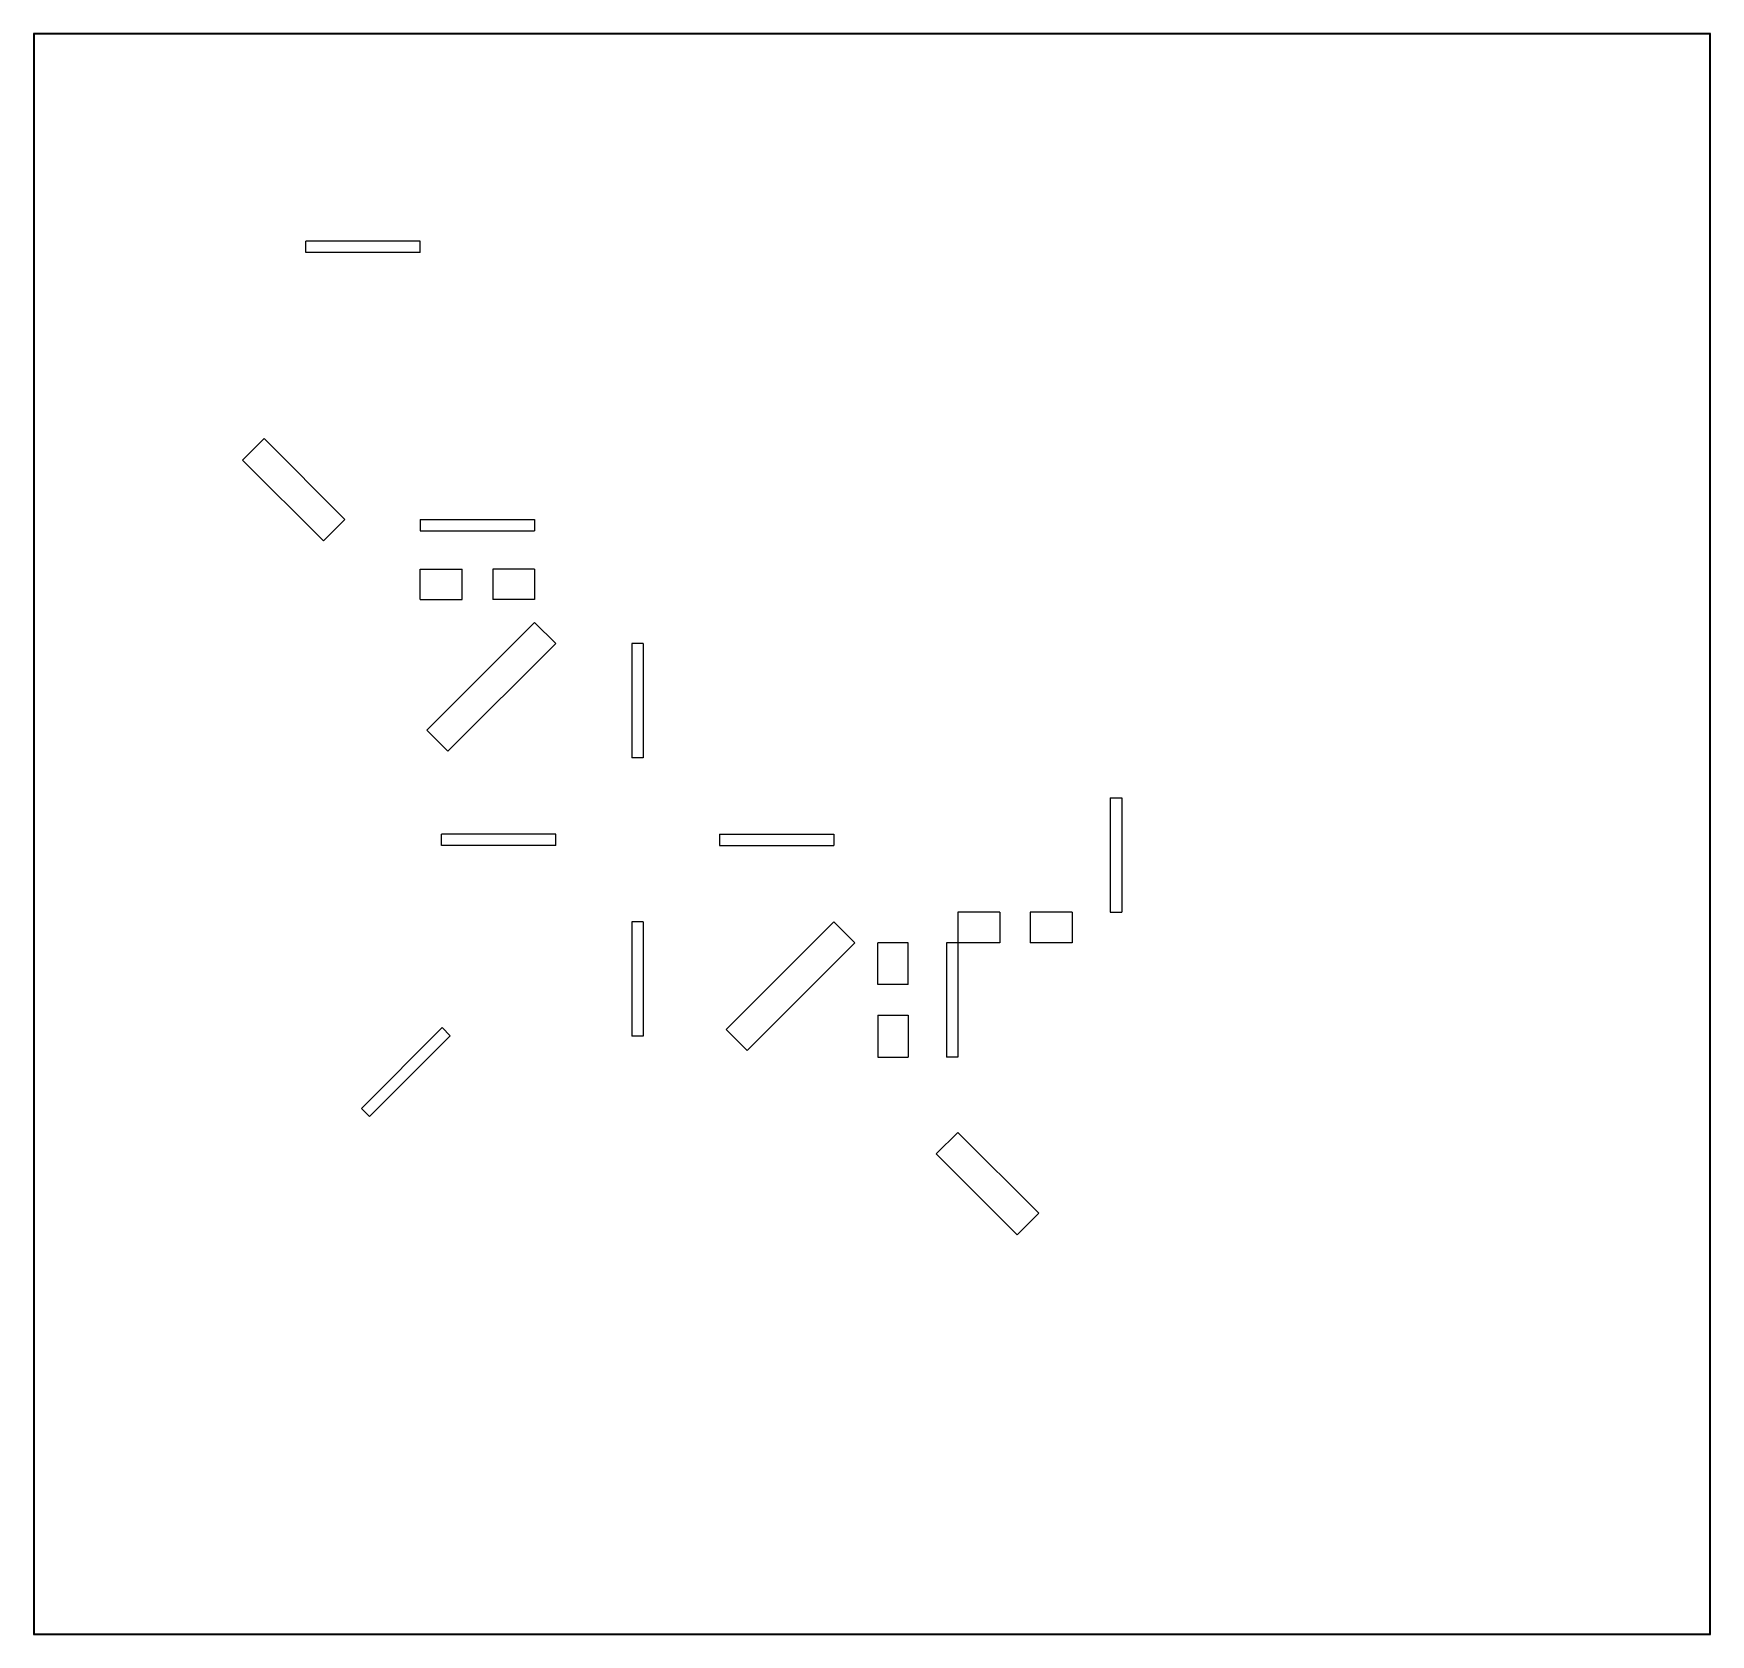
# Model space of a CAD drawing. Header units: millimetres. Extents: x 0 to 22, y 0 to 21.
import ezdxf

# ---------------------------------------------------------------- set-up
doc = ezdxf.new("R2010")
doc.units = ezdxf.units.MM

msp = doc.modelspace()

# ---------------------------------------------------------------- linework, layer by layer
at = {"color": 7, "linetype": 'Continuous', "lineweight": 25}
for p, q in [((-0.01, 20.99), (-0.01, -0.01)), ((21.99, 20.99), (-0.01, 20.99)), ((21.98, 20.98), (0, 20.98)), ((0, 20.98), (0, 0)), ((21.98, 0), (21.98, 20.98)), ((21.99, -0.01), (21.99, 20.99)), ((5.064, 18.266), (3.564, 18.266)), ((3.564, 18.116), (3.564, 18.266)), ((5.064, 18.116), (5.064, 18.266)), ((5.064, 18.116), (3.564, 18.116)), ((2.732, 15.395), (3.015, 15.677)), ((3.015, 15.677), (4.075, 14.617)), ((2.732, 15.395), (3.793, 14.334)), ((3.793, 14.334), (4.075, 14.617)), ((5.064, 14.616), (5.064, 14.466)), ((5.064, 14.616), (6.564, 14.616)), ((6.564, 14.616), (6.564, 14.466)), ((5.064, 14.466), (6.564, 14.466)), ((5.064, 13.566), (5.064, 13.966)), ((5.064, 13.966), (5.614, 13.966)), ((5.614, 13.566), (5.614, 13.966)), ((6.564, 13.966), (6.014, 13.966)), ((6.014, 13.966), (6.014, 13.566)), ((6.564, 13.966), (6.564, 13.566)), ((5.064, 13.566), (5.614, 13.566)), ((6.564, 13.566), (6.014, 13.566)), ((5.15, 11.851), (6.564, 13.266)), ((6.84, 12.99), (6.564, 13.266)), ((5.426, 11.576), (6.84, 12.99)), ((7.84, 12.99), (7.84, 11.49)), ((7.99, 12.99), (7.84, 12.99)), ((7.99, 12.99), (7.99, 11.49)), ((5.426, 11.576), (5.15, 11.851)), ((7.99, 11.49), (7.84, 11.49)), ((14.116, 10.964), (14.266, 10.964)), ((14.116, 10.964), (14.116, 9.464)), ((14.266, 10.964), (14.266, 9.464)), ((6.84, 10.49), (5.34, 10.49)), ((5.34, 10.34), (5.34, 10.49)), ((6.84, 10.34), (5.34, 10.34)), ((6.84, 10.34), (6.84, 10.49)), ((8.99, 10.49), (8.99, 10.34)), ((8.99, 10.49), (10.49, 10.49)), ((8.99, 10.34), (10.49, 10.34)), ((10.49, 10.49), (10.49, 10.34)), ((12.116, 9.464), (12.116, 9.064)), ((12.666, 9.464), (12.116, 9.464)), ((12.666, 9.464), (12.666, 9.064)), ((13.066, 9.464), (13.066, 9.064)), ((13.616, 9.464), (13.066, 9.464)), ((13.616, 9.464), (13.616, 9.064)), ((14.116, 9.464), (14.266, 9.464)), ((7.84, 9.34), (7.84, 7.84)), ((7.99, 9.34), (7.84, 9.34)), ((7.99, 9.34), (7.99, 7.84)), ((10.49, 9.34), (9.076, 7.926)), ((10.49, 9.34), (10.766, 9.064)), ((10.766, 9.064), (9.351, 7.65)), ((11.066, 8.514), (11.066, 9.064)), ((11.466, 9.064), (11.066, 9.064)), ((11.466, 8.514), (11.466, 9.064)), ((11.966, 9.064), (11.966, 7.564)), ((12.116, 9.064), (11.966, 9.064)), ((12.116, 9.064), (12.116, 7.564)), ((12.666, 9.064), (12.116, 9.064)), ((13.616, 9.064), (13.066, 9.064)), ((11.466, 8.514), (11.066, 8.514)), ((5.352, 7.95), (4.292, 6.889)), ((5.458, 7.844), (5.352, 7.95)), ((9.076, 7.926), (9.351, 7.65)), ((11.066, 8.114), (11.466, 8.114)), ((11.066, 8.114), (11.066, 7.564)), ((11.466, 8.114), (11.466, 7.564)), ((5.458, 7.844), (4.398, 6.783)), ((7.99, 7.84), (7.84, 7.84)), ((11.066, 7.564), (11.466, 7.564)), ((12.116, 7.564), (11.966, 7.564)), ((4.398, 6.783), (4.292, 6.889)), ((11.834, 6.293), (12.117, 6.575)), ((12.117, 6.575), (13.177, 5.515)), ((11.834, 6.293), (12.895, 5.232)), ((12.895, 5.232), (13.177, 5.515)), ((0, 0), (21.98, 0)), ((-0.01, -0.01), (21.99, -0.01))]:
    msp.add_line(p, q, dxfattribs=at)

doc.saveas('drawing.dxf')
